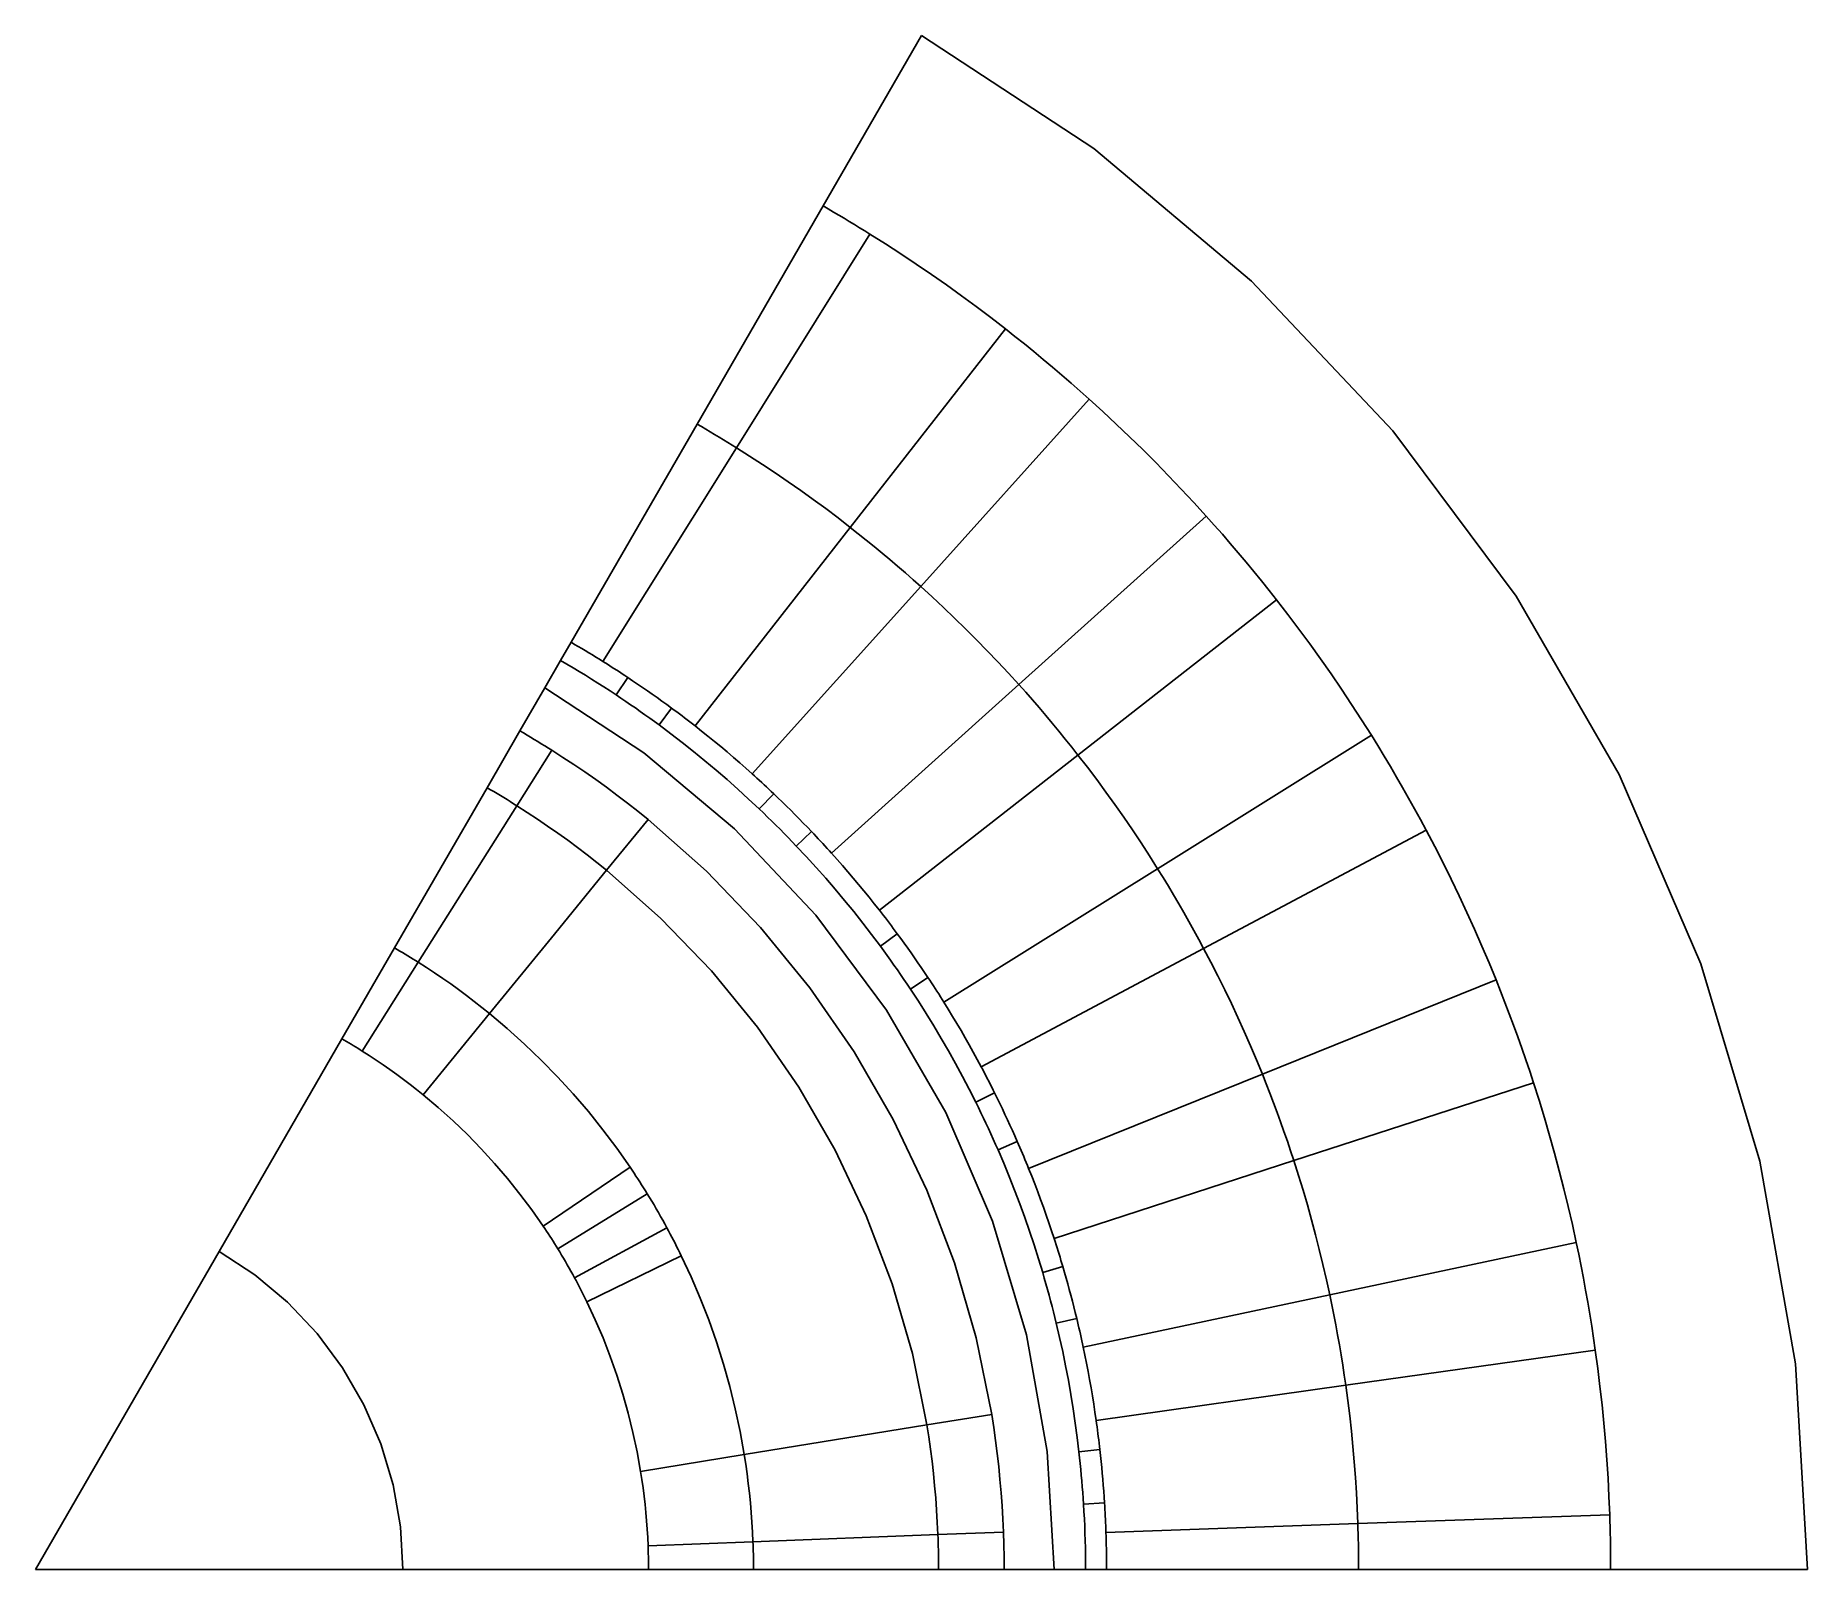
# Model space of a CAD drawing. Extents: x 0 to 0.0675, y 0 to 0.0585.
import ezdxf

# ---------------------------------------------------------------- set-up
doc = ezdxf.new("R2010")
doc.units = 0

msp = doc.modelspace()

# ---------------------------------------------------------------- linework, layer by layer
for p, q in [((0.03, 0.051962), (0.03375, 0.058457)), ((0.0252, 0.043648), (0.03, 0.051962)), ((0.031788, 0.050887), (0.026702, 0.042745)), ((0.031035, 0.039711), (0.036946, 0.047275)), ((0.040142, 0.044594), (0.033719, 0.037459)), ((0.0204, 0.035334), (0.0252, 0.043648)), ((0.026702, 0.042745), (0.021616, 0.034603)), ((0.037459, 0.033719), (0.044594, 0.040142)), ((0.025123, 0.032147), (0.031035, 0.039711)), ((0.033719, 0.037459), (0.027296, 0.030324)), ((0.047275, 0.036946), (0.039711, 0.031035)), ((0.02, 0.034641), (0.0204, 0.035334)), ((0.0194, 0.033602), (0.02, 0.034641)), ((0.022559, 0.033996), (0.022117, 0.033329)), ((0.01845, 0.031956), (0.0194, 0.033602)), ((0.030324, 0.027296), (0.037459, 0.033719)), ((0.023755, 0.032182), (0.02423, 0.032826)), ((0.0172, 0.029791), (0.01845, 0.031956)), ((0.042745, 0.026702), (0.050887, 0.031788)), ((0.018339, 0.029104), (0.019671, 0.031219)), ((0.039711, 0.031035), (0.032147, 0.025123)), ((0.013676, 0.023687), (0.0172, 0.029791)), ((0.014581, 0.023141), (0.018339, 0.029104)), ((0.02812, 0.029562), (0.027568, 0.028982)), ((0.021753, 0.026649), (0.023334, 0.028586)), ((0.028982, 0.027568), (0.029562, 0.02812)), ((0.052973, 0.028176), (0.044497, 0.023668)), ((0.019651, 0.024074), (0.021753, 0.026649)), ((0.034603, 0.021616), (0.042745, 0.026702)), ((0.011676, 0.020223), (0.013676, 0.023687)), ((0.017296, 0.021189), (0.019651, 0.024074)), ((0.032826, 0.02423), (0.032182, 0.023755)), ((0.044497, 0.023668), (0.036022, 0.019159)), ((0.012449, 0.019757), (0.014581, 0.023141)), ((0.033329, 0.022117), (0.033996, 0.022559)), ((0.046733, 0.018874), (0.055634, 0.022469)), ((0.017296, 0.021189), (0.014766, 0.01809)), ((0.007, 0.012124), (0.011676, 0.020223)), ((0.037831, 0.015279), (0.046733, 0.018874)), ((0.057061, 0.018549), (0.047931, 0.015581)), ((0.036535, 0.018162), (0.035818, 0.017806)), ((0.036664, 0.015993), (0.037397, 0.016313)), ((0.047931, 0.015581), (0.038801, 0.012613)), ((0.01934, 0.013087), (0.022653, 0.015328)), ((0.019895, 0.012226), (0.023303, 0.01432)), ((0.020536, 0.011117), (0.024053, 0.013021)), ((0.0493, 0.010472), (0.058691, 0.012466)), ((0, 0), (0.007, 0.012124)), ((0.024601, 0.011954), (0.021003, 0.010206)), ((0.039133, 0.011542), (0.038366, 0.011315)), ((0.03991, 0.008477), (0.0493, 0.010472)), ((0.038884, 0.009384), (0.039661, 0.009571)), ((0.059415, 0.008359), (0.049909, 0.007021)), ((0.049909, 0.007021), (0.040402, 0.005684)), ((0.026998, 0.004384), (0.033955, 0.005514)), ((0.033955, 0.005514), (0.036423, 0.005915)), ((0.02305, 0.003743), (0.026998, 0.004384)), ((0.040543, 0.004571), (0.039748, 0.004481)), ((0.039922, 0.002489), (0.040721, 0.002539)), ((0.05037, 0.001752), (0.059964, 0.002086)), ((0.034374, 0.00133), (0.036872, 0.001426)), ((0.040775, 0.001418), (0.05037, 0.001752)), ((0.023334, 0.000903), (0.027331, 0.001057)), ((0.027331, 0.001057), (0.034374, 0.00133)), ((0, 0), (0.014, 0)), ((0.014, 0), (0.023352, 0)), ((0.023352, 0), (0.027352, 0)), ((0.027352, 0), (0.0344, 0)), ((0.0344, 0), (0.0369, 0)), ((0.0369, 0), (0.0388, 0)), ((0.0388, 0), (0.04, 0)), ((0.04, 0), (0.0408, 0)), ((0.0408, 0), (0.0504, 0)), ((0.0504, 0), (0.06, 0)), ((0.06, 0), (0.0675, 0))]:
    msp.add_line(p, q)
for points in [[(0.0675, 0), (0.067044, 0.007836), (0.065681, 0.015567), (0.063429, 0.023086), (0.06032, 0.030294), (0.056395, 0.037092), (0.051708, 0.043388), (0.046321, 0.049098), (0.040308, 0.054143), (0.03375, 0.058457)], [(0.031788, 0.050887), (0.031591, 0.05101), (0.031394, 0.051131), (0.031196, 0.051252), (0.030998, 0.051372), (0.030799, 0.051492), (0.0306, 0.05161), (0.030401, 0.051728), (0.0302, 0.051845), (0.03, 0.051962)], [(0.036946, 0.047275), (0.036392, 0.047703), (0.035833, 0.048125), (0.035269, 0.048539), (0.034701, 0.048948), (0.034127, 0.049349), (0.033549, 0.049744), (0.032967, 0.050132), (0.03238, 0.050513), (0.031788, 0.050887)], [(0.040142, 0.044594), (0.039796, 0.044903), (0.039448, 0.045209), (0.039097, 0.045513), (0.038745, 0.045813), (0.038389, 0.046111), (0.038032, 0.046407), (0.037672, 0.046699), (0.03731, 0.046989), (0.036946, 0.047275)], [(0.044594, 0.040142), (0.044123, 0.040659), (0.043646, 0.041171), (0.043162, 0.041677), (0.042673, 0.042178), (0.042178, 0.042673), (0.041677, 0.043162), (0.041171, 0.043646), (0.040659, 0.044123), (0.040142, 0.044594)], [(0.026702, 0.042745), (0.026537, 0.042848), (0.026371, 0.04295), (0.026205, 0.043052), (0.026038, 0.043153), (0.025871, 0.043253), (0.025704, 0.043353), (0.025536, 0.043452), (0.025368, 0.04355), (0.0252, 0.043648)], [(0.031035, 0.039711), (0.03057, 0.040071), (0.0301, 0.040425), (0.029626, 0.040773), (0.029149, 0.041116), (0.028667, 0.041453), (0.028181, 0.041785), (0.027692, 0.042111), (0.027199, 0.042431), (0.026702, 0.042745)], [(0.047275, 0.036946), (0.046989, 0.03731), (0.046699, 0.037672), (0.046407, 0.038032), (0.046111, 0.038389), (0.045813, 0.038745), (0.045513, 0.039097), (0.045209, 0.039448), (0.044903, 0.039796), (0.044594, 0.040142)], [(0.033719, 0.037459), (0.033429, 0.037719), (0.033136, 0.037976), (0.032842, 0.038231), (0.032545, 0.038483), (0.032247, 0.038733), (0.031947, 0.038981), (0.031645, 0.039227), (0.031341, 0.03947), (0.031035, 0.039711)], [(0.037459, 0.033719), (0.037063, 0.034154), (0.036662, 0.034584), (0.036256, 0.035009), (0.035845, 0.03543), (0.03543, 0.035845), (0.035009, 0.036256), (0.034584, 0.036662), (0.034154, 0.037063), (0.033719, 0.037459)], [(0.050887, 0.031788), (0.050513, 0.03238), (0.050132, 0.032967), (0.049744, 0.033549), (0.049349, 0.034127), (0.048948, 0.034701), (0.048539, 0.035269), (0.048125, 0.035833), (0.047703, 0.036392), (0.047275, 0.036946)], [(0.021616, 0.034603), (0.021482, 0.034687), (0.021348, 0.034769), (0.021213, 0.034852), (0.021079, 0.034933), (0.020944, 0.035014), (0.020808, 0.035095), (0.020672, 0.035175), (0.020536, 0.035255), (0.0204, 0.035334)], [(0.022117, 0.033329), (0.021886, 0.033482), (0.021654, 0.033632), (0.02142, 0.033781), (0.021186, 0.033929), (0.020951, 0.034074), (0.020715, 0.034218), (0.020477, 0.034361), (0.020239, 0.034502), (0.02, 0.034641)], [(0.022559, 0.033996), (0.022455, 0.034065), (0.022351, 0.034133), (0.022247, 0.034201), (0.022142, 0.034269), (0.022037, 0.034337), (0.021932, 0.034404), (0.021827, 0.034471), (0.021721, 0.034537), (0.021616, 0.034603)], [(0.02423, 0.032826), (0.024047, 0.03296), (0.023864, 0.033093), (0.02368, 0.033225), (0.023495, 0.033356), (0.023309, 0.033486), (0.023123, 0.033615), (0.022935, 0.033743), (0.022748, 0.03387), (0.022559, 0.033996)], [(0.0388, 0), (0.038538, 0.004504), (0.037754, 0.008948), (0.03646, 0.01327), (0.034673, 0.017413), (0.032417, 0.021321), (0.029723, 0.02494), (0.026626, 0.028222), (0.02317, 0.031122), (0.0194, 0.033602)], [(0.023755, 0.032182), (0.023576, 0.032314), (0.023396, 0.032444), (0.023215, 0.032574), (0.023034, 0.032702), (0.022852, 0.03283), (0.022669, 0.032956), (0.022486, 0.033082), (0.022302, 0.033206), (0.022117, 0.033329)], [(0.039711, 0.031035), (0.03947, 0.031341), (0.039227, 0.031645), (0.038981, 0.031947), (0.038733, 0.032247), (0.038483, 0.032545), (0.038231, 0.032842), (0.037976, 0.033136), (0.037719, 0.033429), (0.037459, 0.033719)], [(0.025123, 0.032147), (0.025025, 0.032224), (0.024927, 0.0323), (0.024828, 0.032376), (0.024729, 0.032452), (0.024629, 0.032527), (0.02453, 0.032602), (0.02443, 0.032677), (0.02433, 0.032752), (0.02423, 0.032826)], [(0.019671, 0.031219), (0.019537, 0.031304), (0.019402, 0.031387), (0.019267, 0.03147), (0.019132, 0.031553), (0.018996, 0.031635), (0.01886, 0.031716), (0.018724, 0.031797), (0.018587, 0.031877), (0.01845, 0.031956)], [(0.027568, 0.028982), (0.027165, 0.029361), (0.026756, 0.029734), (0.026342, 0.030102), (0.025923, 0.030463), (0.025499, 0.030819), (0.02507, 0.031169), (0.024636, 0.031513), (0.024198, 0.031851), (0.023755, 0.032182)], [(0.027296, 0.030324), (0.027061, 0.030534), (0.026824, 0.030742), (0.026586, 0.030949), (0.026346, 0.031153), (0.026105, 0.031356), (0.025862, 0.031556), (0.025617, 0.031755), (0.025371, 0.031952), (0.025123, 0.032147)], [(0.052973, 0.028176), (0.052754, 0.028584), (0.052531, 0.028991), (0.052306, 0.029396), (0.052077, 0.029799), (0.051845, 0.0302), (0.05161, 0.0306), (0.051372, 0.030998), (0.051131, 0.031394), (0.050887, 0.031788)], [(0.023334, 0.028586), (0.022943, 0.0289), (0.022548, 0.029209), (0.022149, 0.029513), (0.021746, 0.029812), (0.021339, 0.030104), (0.020928, 0.030392), (0.020513, 0.030673), (0.020094, 0.030949), (0.019671, 0.031219)], [(0.042745, 0.026702), (0.042431, 0.027199), (0.042111, 0.027692), (0.041785, 0.028181), (0.041453, 0.028667), (0.041116, 0.029149), (0.040773, 0.029626), (0.040425, 0.0301), (0.040071, 0.03057), (0.039711, 0.031035)], [(0.018339, 0.029104), (0.018213, 0.029183), (0.018088, 0.029261), (0.017962, 0.029338), (0.017836, 0.029415), (0.017709, 0.029491), (0.017582, 0.029567), (0.017455, 0.029642), (0.017328, 0.029717), (0.0172, 0.029791)], [(0.02812, 0.029562), (0.028029, 0.029648), (0.027939, 0.029733), (0.027848, 0.029819), (0.027756, 0.029904), (0.027665, 0.029988), (0.027573, 0.030073), (0.027481, 0.030157), (0.027389, 0.030241), (0.027296, 0.030324)], [(0.021753, 0.026649), (0.021389, 0.026942), (0.02102, 0.02723), (0.020648, 0.027514), (0.020273, 0.027792), (0.019893, 0.028065), (0.01951, 0.028332), (0.019123, 0.028595), (0.018732, 0.028852), (0.018339, 0.029104)], [(0.029562, 0.02812), (0.029405, 0.028284), (0.029248, 0.028446), (0.029089, 0.028609), (0.02893, 0.02877), (0.02877, 0.02893), (0.028609, 0.029089), (0.028446, 0.029248), (0.028284, 0.029405), (0.02812, 0.029562)], [(0.036423, 0.005915), (0.035829, 0.008827), (0.035002, 0.011683), (0.033948, 0.014462), (0.032674, 0.017148), (0.031187, 0.019722), (0.029499, 0.022169), (0.027618, 0.024471), (0.025559, 0.026615), (0.023334, 0.028586)], [(0.028982, 0.027568), (0.028829, 0.027729), (0.028674, 0.027889), (0.028519, 0.028048), (0.028363, 0.028206), (0.028206, 0.028363), (0.028048, 0.028519), (0.027889, 0.028674), (0.027729, 0.028829), (0.027568, 0.028982)], [(0.030324, 0.027296), (0.030241, 0.027389), (0.030157, 0.027481), (0.030073, 0.027573), (0.029988, 0.027665), (0.029904, 0.027756), (0.029819, 0.027848), (0.029733, 0.027939), (0.029648, 0.028029), (0.029562, 0.02812)], [(0.055634, 0.022469), (0.055368, 0.023116), (0.055095, 0.02376), (0.054814, 0.024402), (0.054525, 0.025039), (0.05423, 0.025674), (0.053926, 0.026305), (0.053616, 0.026932), (0.053298, 0.027556), (0.052973, 0.028176)], [(0.032182, 0.023755), (0.031851, 0.024198), (0.031513, 0.024636), (0.031169, 0.02507), (0.030819, 0.025499), (0.030463, 0.025923), (0.030102, 0.026342), (0.029734, 0.026756), (0.029361, 0.027165), (0.028982, 0.027568)], [(0.032147, 0.025123), (0.031952, 0.025371), (0.031755, 0.025617), (0.031556, 0.025862), (0.031356, 0.026105), (0.031153, 0.026346), (0.030949, 0.026586), (0.030742, 0.026824), (0.030534, 0.027061), (0.030324, 0.027296)], [(0.033955, 0.005514), (0.033401, 0.008229), (0.03263, 0.010891), (0.031648, 0.013482), (0.03046, 0.015986), (0.029074, 0.018386), (0.0275, 0.020667), (0.025747, 0.022813), (0.023827, 0.024812), (0.021753, 0.026649)], [(0.044497, 0.023668), (0.044313, 0.024011), (0.044126, 0.024352), (0.043937, 0.024692), (0.043745, 0.025031), (0.04355, 0.025368), (0.043353, 0.025704), (0.043153, 0.026038), (0.04295, 0.026371), (0.042745, 0.026702)], [(0.032826, 0.02423), (0.032752, 0.02433), (0.032677, 0.02443), (0.032602, 0.02453), (0.032527, 0.024629), (0.032452, 0.024729), (0.032376, 0.024828), (0.0323, 0.024927), (0.032224, 0.025025), (0.032147, 0.025123)], [(0.014581, 0.023141), (0.014482, 0.023203), (0.014382, 0.023265), (0.014282, 0.023327), (0.014181, 0.023388), (0.014081, 0.023449), (0.01398, 0.023509), (0.013879, 0.023569), (0.013777, 0.023628), (0.013676, 0.023687)], [(0.033329, 0.022117), (0.033206, 0.022302), (0.033082, 0.022486), (0.032956, 0.022669), (0.03283, 0.022852), (0.032702, 0.023034), (0.032574, 0.023215), (0.032444, 0.023396), (0.032314, 0.023576), (0.032182, 0.023755)], [(0.033996, 0.022559), (0.03387, 0.022748), (0.033743, 0.022935), (0.033615, 0.023123), (0.033486, 0.023309), (0.033356, 0.023495), (0.033225, 0.02368), (0.033093, 0.023864), (0.03296, 0.024047), (0.032826, 0.02423)], [(0.046733, 0.018874), (0.046509, 0.019418), (0.04628, 0.019959), (0.046044, 0.020497), (0.045801, 0.021033), (0.045553, 0.021566), (0.045298, 0.022096), (0.045037, 0.022623), (0.04477, 0.023147), (0.044497, 0.023668)], [(0.017296, 0.021189), (0.017006, 0.021422), (0.016714, 0.021651), (0.016418, 0.021876), (0.016119, 0.022097), (0.015817, 0.022314), (0.015512, 0.022527), (0.015205, 0.022736), (0.014894, 0.022941), (0.014581, 0.023141)], [(0.034603, 0.021616), (0.034537, 0.021721), (0.034471, 0.021827), (0.034404, 0.021932), (0.034337, 0.022037), (0.034269, 0.022142), (0.034201, 0.022247), (0.034133, 0.022351), (0.034065, 0.022455), (0.033996, 0.022559)], [(0.057061, 0.018549), (0.056916, 0.018989), (0.056767, 0.019428), (0.056616, 0.019866), (0.05646, 0.020303), (0.056302, 0.020739), (0.05614, 0.021173), (0.055975, 0.021606), (0.055806, 0.022038), (0.055634, 0.022469)], [(0.035818, 0.017806), (0.035569, 0.0183), (0.035312, 0.01879), (0.035049, 0.019277), (0.034779, 0.01976), (0.034502, 0.020239), (0.034218, 0.020715), (0.033929, 0.021186), (0.033632, 0.021654), (0.033329, 0.022117)], [(0.036022, 0.019159), (0.035872, 0.019437), (0.035721, 0.019714), (0.035568, 0.019989), (0.035412, 0.020263), (0.035255, 0.020536), (0.035095, 0.020808), (0.034933, 0.021079), (0.034769, 0.021348), (0.034603, 0.021616)], [(0.022653, 0.015328), (0.022145, 0.016054), (0.021614, 0.016762), (0.02106, 0.017453), (0.020484, 0.018125), (0.019887, 0.018778), (0.019269, 0.019412), (0.01863, 0.020026), (0.017973, 0.020618), (0.017296, 0.021189)], [(0.012449, 0.019757), (0.012364, 0.01981), (0.012279, 0.019863), (0.012193, 0.019916), (0.012107, 0.019968), (0.012022, 0.02002), (0.011935, 0.020071), (0.011849, 0.020122), (0.011763, 0.020173), (0.011676, 0.020223)], [(0.014766, 0.01809), (0.014519, 0.018289), (0.014269, 0.018485), (0.014017, 0.018677), (0.013762, 0.018866), (0.013504, 0.019051), (0.013244, 0.019233), (0.012981, 0.019411), (0.012716, 0.019586), (0.012449, 0.019757)], [(0.036535, 0.018162), (0.036479, 0.018273), (0.036423, 0.018385), (0.036367, 0.018496), (0.03631, 0.018607), (0.036253, 0.018718), (0.036196, 0.018828), (0.036138, 0.018939), (0.03608, 0.019049), (0.036022, 0.019159)], [(0.047931, 0.015581), (0.047809, 0.015951), (0.047685, 0.01632), (0.047557, 0.016688), (0.047427, 0.017055), (0.047294, 0.017421), (0.047158, 0.017785), (0.047019, 0.018149), (0.046877, 0.018512), (0.046733, 0.018874)], [(0.058691, 0.012466), (0.058541, 0.01315), (0.058384, 0.013832), (0.058218, 0.014513), (0.058045, 0.015191), (0.057864, 0.015867), (0.057675, 0.016541), (0.057478, 0.017213), (0.057273, 0.017882), (0.057061, 0.018549)], [(0.01934, 0.013087), (0.018906, 0.013706), (0.018453, 0.01431), (0.01798, 0.0149), (0.017488, 0.015474), (0.016979, 0.016032), (0.016451, 0.016573), (0.015906, 0.017097), (0.015344, 0.017603), (0.014766, 0.01809)], [(0.036664, 0.015993), (0.036574, 0.016197), (0.036484, 0.0164), (0.036392, 0.016602), (0.036299, 0.016804), (0.036205, 0.017005), (0.03611, 0.017206), (0.036014, 0.017407), (0.035917, 0.017606), (0.035818, 0.017806)], [(0.037397, 0.016313), (0.037306, 0.016521), (0.037213, 0.016728), (0.03712, 0.016934), (0.037025, 0.01714), (0.036929, 0.017345), (0.036832, 0.01755), (0.036734, 0.017755), (0.036635, 0.017959), (0.036535, 0.018162)], [(0.037831, 0.015279), (0.037784, 0.015394), (0.037737, 0.01551), (0.03769, 0.015625), (0.037642, 0.01574), (0.037593, 0.015855), (0.037545, 0.01597), (0.037496, 0.016084), (0.037446, 0.016199), (0.037397, 0.016313)], [(0.038366, 0.011315), (0.038206, 0.011845), (0.038038, 0.012373), (0.037864, 0.012898), (0.037681, 0.01342), (0.037492, 0.013941), (0.037296, 0.014458), (0.037092, 0.014973), (0.036881, 0.015484), (0.036664, 0.015993)], [(0.0493, 0.010472), (0.049175, 0.011046), (0.049042, 0.011619), (0.048903, 0.012191), (0.048758, 0.01276), (0.048606, 0.013328), (0.048447, 0.013894), (0.048282, 0.014459), (0.04811, 0.015021), (0.047931, 0.015581)], [(0.023303, 0.01432), (0.023233, 0.014434), (0.023163, 0.014547), (0.023091, 0.014659), (0.02302, 0.014772), (0.022947, 0.014884), (0.022875, 0.014996), (0.022801, 0.015107), (0.022727, 0.015218), (0.022653, 0.015328)], [(0.038801, 0.012613), (0.038703, 0.012913), (0.038602, 0.013211), (0.038499, 0.013509), (0.038393, 0.013806), (0.038285, 0.014102), (0.038175, 0.014398), (0.038063, 0.014692), (0.037948, 0.014986), (0.037831, 0.015279)], [(0.024053, 0.013021), (0.023974, 0.013168), (0.023893, 0.013313), (0.023811, 0.013459), (0.023729, 0.013604), (0.023645, 0.013748), (0.023561, 0.013892), (0.023476, 0.014035), (0.02339, 0.014178), (0.023303, 0.01432)], [(0.019895, 0.012226), (0.019836, 0.012323), (0.019775, 0.012419), (0.019715, 0.012516), (0.019653, 0.012612), (0.019592, 0.012707), (0.019529, 0.012803), (0.019467, 0.012898), (0.019404, 0.012992), (0.01934, 0.013087)], [(0.024601, 0.011954), (0.024543, 0.012074), (0.024484, 0.012193), (0.024424, 0.012312), (0.024364, 0.012431), (0.024303, 0.01255), (0.024241, 0.012668), (0.024179, 0.012786), (0.024116, 0.012904), (0.024053, 0.013021)], [(0.020536, 0.011117), (0.020468, 0.011242), (0.020399, 0.011366), (0.020329, 0.011491), (0.020259, 0.011614), (0.020187, 0.011737), (0.020116, 0.01186), (0.020043, 0.011983), (0.01997, 0.012104), (0.019895, 0.012226)], [(0.039133, 0.011542), (0.039098, 0.011661), (0.039062, 0.011781), (0.039026, 0.0119), (0.03899, 0.012019), (0.038953, 0.012138), (0.038915, 0.012257), (0.038878, 0.012376), (0.03884, 0.012495), (0.038801, 0.012613)], [(0.059415, 0.008359), (0.059349, 0.008817), (0.059279, 0.009276), (0.059205, 0.009733), (0.059128, 0.010191), (0.059048, 0.010647), (0.058964, 0.011103), (0.058876, 0.011558), (0.058785, 0.012013), (0.058691, 0.012466)], [(0.014, 0), (0.013905, 0.001625), (0.013623, 0.003229), (0.013156, 0.004788), (0.012511, 0.006283), (0.011697, 0.007693), (0.010725, 0.008999), (0.009607, 0.010183), (0.00836, 0.01123), (0.007, 0.012124)], [(0.026998, 0.004384), (0.026842, 0.005256), (0.026658, 0.006122), (0.026446, 0.006981), (0.026206, 0.007833), (0.025939, 0.008677), (0.025644, 0.009512), (0.025323, 0.010337), (0.024975, 0.011151), (0.024601, 0.011954)], [(0.039661, 0.009571), (0.039608, 0.009792), (0.039553, 0.010011), (0.039496, 0.010231), (0.039439, 0.01045), (0.03938, 0.010669), (0.03932, 0.010888), (0.039259, 0.011106), (0.039197, 0.011324), (0.039133, 0.011542)], [(0.021003, 0.010206), (0.020953, 0.010308), (0.020903, 0.01041), (0.020852, 0.010512), (0.020801, 0.010613), (0.020749, 0.010714), (0.020696, 0.010815), (0.020643, 0.010916), (0.02059, 0.011017), (0.020536, 0.011117)], [(0.038884, 0.009384), (0.038831, 0.0096), (0.038777, 0.009815), (0.038722, 0.01003), (0.038666, 0.010245), (0.038608, 0.01046), (0.038549, 0.010674), (0.03849, 0.010888), (0.038428, 0.011102), (0.038366, 0.011315)], [(0.02305, 0.003743), (0.022917, 0.004487), (0.022759, 0.005226), (0.022578, 0.00596), (0.022374, 0.006688), (0.022145, 0.007408), (0.021894, 0.008121), (0.02162, 0.008825), (0.021323, 0.009521), (0.021003, 0.010206)], [(0.049909, 0.007021), (0.049853, 0.007407), (0.049794, 0.007792), (0.049732, 0.008176), (0.049668, 0.00856), (0.0496, 0.008944), (0.04953, 0.009326), (0.049456, 0.009709), (0.04938, 0.010091), (0.0493, 0.010472)], [(0.03991, 0.008477), (0.039884, 0.008599), (0.039857, 0.008721), (0.03983, 0.008843), (0.039803, 0.008964), (0.039775, 0.009086), (0.039747, 0.009207), (0.039719, 0.009329), (0.03969, 0.00945), (0.039661, 0.009571)], [(0.039748, 0.004481), (0.039682, 0.005031), (0.039609, 0.005579), (0.039528, 0.006127), (0.039439, 0.006673), (0.039343, 0.007218), (0.03924, 0.007762), (0.039129, 0.008304), (0.03901, 0.008845), (0.038884, 0.009384)], [(0.040402, 0.005684), (0.040357, 0.005996), (0.040309, 0.006308), (0.04026, 0.006619), (0.040207, 0.00693), (0.040152, 0.00724), (0.040095, 0.00755), (0.040036, 0.00786), (0.039974, 0.008169), (0.03991, 0.008477)], [(0.059964, 0.002086), (0.059935, 0.002785), (0.059899, 0.003484), (0.059854, 0.004183), (0.059801, 0.004881), (0.05974, 0.005578), (0.059671, 0.006274), (0.059594, 0.00697), (0.059508, 0.007665), (0.059415, 0.008359)], [(0.05037, 0.001752), (0.050346, 0.002339), (0.050315, 0.002927), (0.050277, 0.003513), (0.050233, 0.0041), (0.050182, 0.004685), (0.050124, 0.005271), (0.050059, 0.005855), (0.049987, 0.006439), (0.049909, 0.007021)], [(0.034374, 0.00133), (0.034353, 0.001797), (0.034325, 0.002263), (0.034292, 0.00273), (0.034251, 0.003195), (0.034205, 0.003661), (0.034152, 0.004125), (0.034093, 0.004589), (0.034027, 0.005052), (0.033955, 0.005514)], [(0.036872, 0.001426), (0.03685, 0.001927), (0.03682, 0.002428), (0.036784, 0.002928), (0.03674, 0.003428), (0.03669, 0.003927), (0.036634, 0.004425), (0.03657, 0.004923), (0.0365, 0.005419), (0.036423, 0.005915)], [(0.040543, 0.004571), (0.040529, 0.004695), (0.040514, 0.004819), (0.0405, 0.004942), (0.040484, 0.005066), (0.040469, 0.00519), (0.040453, 0.005313), (0.040436, 0.005437), (0.040419, 0.00556), (0.040402, 0.005684)], [(0.027331, 0.001057), (0.027314, 0.001429), (0.027292, 0.0018), (0.027265, 0.00217), (0.027233, 0.002541), (0.027196, 0.002911), (0.027154, 0.00328), (0.027107, 0.003649), (0.027055, 0.004017), (0.026998, 0.004384)], [(0.039922, 0.002489), (0.039908, 0.002711), (0.039892, 0.002932), (0.039875, 0.003154), (0.039857, 0.003376), (0.039838, 0.003597), (0.039817, 0.003818), (0.039796, 0.004039), (0.039772, 0.00426), (0.039748, 0.004481)], [(0.040721, 0.002539), (0.040706, 0.002765), (0.04069, 0.002991), (0.040673, 0.003217), (0.040654, 0.003443), (0.040635, 0.003669), (0.040614, 0.003895), (0.040591, 0.00412), (0.040568, 0.004346), (0.040543, 0.004571)], [(0.023334, 0.000903), (0.02332, 0.00122), (0.023301, 0.001536), (0.023278, 0.001853), (0.023251, 0.002169), (0.023219, 0.002485), (0.023183, 0.0028), (0.023143, 0.003115), (0.023098, 0.003429), (0.02305, 0.003743)], [(0.04, 0), (0.039999, 0.000277), (0.039996, 0.000553), (0.039991, 0.00083), (0.039985, 0.001107), (0.039976, 0.001383), (0.039966, 0.00166), (0.039953, 0.001936), (0.039939, 0.002213), (0.039922, 0.002489)], [(0.040775, 0.001418), (0.040771, 0.001543), (0.040766, 0.001667), (0.040761, 0.001792), (0.040755, 0.001916), (0.040749, 0.002041), (0.040742, 0.002165), (0.040736, 0.00229), (0.040728, 0.002414), (0.040721, 0.002539)], [(0.06, 0), (0.06, 0.000232), (0.059998, 0.000464), (0.059996, 0.000695), (0.059993, 0.000927), (0.059989, 0.001159), (0.059984, 0.001391), (0.059978, 0.001622), (0.059971, 0.001854), (0.059964, 0.002086)], [(0.0369, 0), (0.0369, 0.000159), (0.036899, 0.000317), (0.036897, 0.000476), (0.036895, 0.000634), (0.036891, 0.000792), (0.036888, 0.000951), (0.036883, 0.001109), (0.036878, 0.001268), (0.036872, 0.001426)], [(0.0408, 0), (0.0408, 0.000158), (0.040799, 0.000315), (0.040797, 0.000473), (0.040795, 0.00063), (0.040792, 0.000788), (0.040789, 0.000946), (0.040785, 0.001103), (0.040781, 0.001261), (0.040775, 0.001418)], [(0.0504, 0), (0.0504, 0.000195), (0.050398, 0.000389), (0.050397, 0.000584), (0.050394, 0.000779), (0.050391, 0.000973), (0.050386, 0.001168), (0.050382, 0.001363), (0.050376, 0.001557), (0.05037, 0.001752)], [(0.023352, 0), (0.023351, 0.0001), (0.023351, 0.000201), (0.02335, 0.000301), (0.023348, 0.000401), (0.023346, 0.000502), (0.023344, 0.000602), (0.023341, 0.000702), (0.023338, 0.000802), (0.023334, 0.000903)], [(0.027352, 0), (0.027351, 0.000117), (0.027351, 0.000235), (0.027349, 0.000352), (0.027348, 0.00047), (0.027345, 0.000587), (0.027343, 0.000705), (0.027339, 0.000822), (0.027336, 0.00094), (0.027331, 0.001057)], [(0.0344, 0), (0.0344, 0.000148), (0.034399, 0.000296), (0.034397, 0.000443), (0.034395, 0.000591), (0.034392, 0.000739), (0.034389, 0.000886), (0.034384, 0.001034), (0.03438, 0.001182), (0.034374, 0.00133)]]:
    msp.add_lwpolyline(points)

doc.saveas('drawing.dxf')
